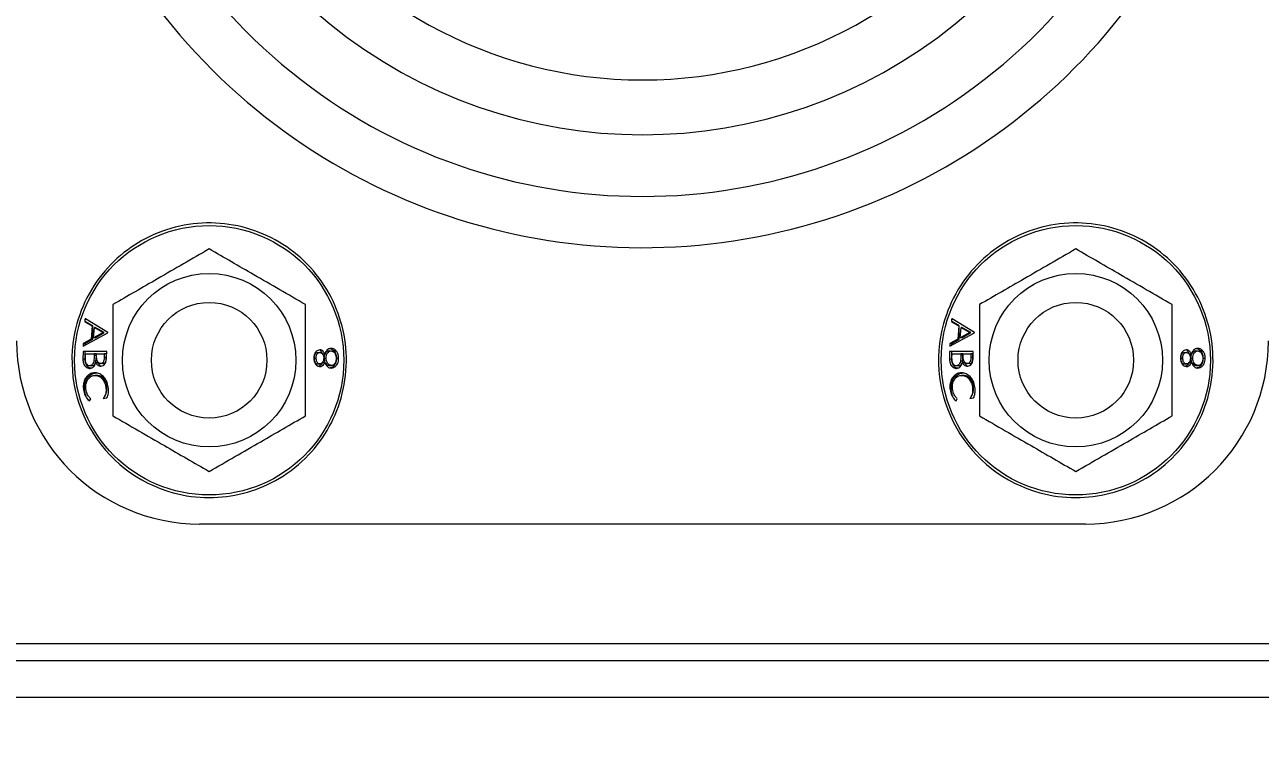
# Model space of a CAD drawing. Header units: inches. Extents: x 40138 to 76695, y -14500 to -5279.
# Drawn here: x 70917.9 to 70982.1, y -9862.7 to -9825 of the extents above; entities that cross this region are included whole.
import ezdxf

# ---------------------------------------------------------------- set-up
doc = ezdxf.new("R2010")
doc.units = ezdxf.units.IN
doc.header["$LTSCALE"] = 2
doc.header["$MEASUREMENT"] = 0
doc.header["$PDMODE"] = 35
doc.header["$PDSIZE"] = -1
doc.layers.add('M-ANNO-DIMS', color=7, linetype='Continuous', lineweight=13)
doc.layers.add('M-OBJECT-DETAILS', color=7, linetype='Continuous', lineweight=9)
doc.styles.get("Standard").update_dxf_attribs({"font": 'romans.shx', "width": 0.8})
doc.dimstyles.new('Details World Wide', dxfattribs={"dimscale": 4, "dimtxt": 4.5, "dimasz": 3.5, "dimexe": 0.75, "dimexo": 0.75, "dimgap": 0.75, "dimtad": 0, "dimtih": 1, "dimtoh": 1, "dimdec": 0, "dimzin": 4, "dimdsep": 46, "dimtxsty": 'Standard', "dimcen": 0, "dimclrd": 256, "dimclre": 256, "dimclrt": 256, "dimadec": 0, "dimazin": 1, "dimtfac": 1, "dimtdec": 0, "dimtmove": 0, "dimatfit": 3, "dimfxl": 1, "dimtolj": 1, "dimtzin": 0, "dimlwd": -1, "dimlwe": -1, "dimarcsym": 0})

# ---------------------------------------------------------------- blocks, each defined once
blk = doc.blocks.new('*D68')
at = {"layer": 'Defpoints', "color": 0, "transparency": 16777216}
for p in [(70845.16, -9721.796), (71341.845, -9721.796), (70845.22, -10827.966)]:
    blk.add_point(p, dxfattribs=at)
at = {"layer": 'M-ANNO-DIMS', "transparency": 16777216}
for p, q in [((70848.16, -9721.796), (71344.845, -9721.796)), ((71341.845, -9735.796), (71341.845, -10095.974)), ((71341.845, -10813.966), (71341.845, -10159.403)), ((70848.22, -10827.966), (71344.845, -10827.966))]:
    blk.add_line(p, q, dxfattribs=at)
for points in [[(71339.512, -9735.796), (71344.178, -9735.796), (71341.845, -9721.796)], [(71339.512, -10813.966), (71344.178, -10813.966), (71341.845, -10827.966)]]:
    blk.add_solid(points, dxfattribs=at)
at = {"layer": 'M-ANNO-DIMS', "transparency": 16777216, "insert": (71341.845, -10127.688), "char_height": 18, "attachment_point": 5}
blk.add_mtext('\\A1;1106\\P [43.55]', dxfattribs=at)

msp = doc.modelspace()

# ---------------------------------------------------------------- linework, layer by layer
at = {"layer": 'M-OBJECT-DETAILS', "linetype": 'Continuous', "lineweight": 0}
for p, q in [((70921.079, -9840.31), (70921.065, -9840.448)), ((70921.065, -9840.448), (70921.442, -9840.676)), ((70921.079, -9840.448), (70921.065, -9840.448)), ((70921.101, -9840.314), (70921.079, -9840.31)), ((70921.079, -9840.448), (70921.079, -9840.31)), ((70921.472, -9840.676), (70921.079, -9840.448)), ((70922.255, -9841.013), (70921.101, -9840.314)), ((70966.079, -9840.31), (70966.065, -9840.448)), ((70966.065, -9840.448), (70966.442, -9840.676)), ((70966.079, -9840.448), (70966.065, -9840.448)), ((70966.101, -9840.314), (70966.079, -9840.31)), ((70966.079, -9840.448), (70966.079, -9840.31)), ((70966.472, -9840.676), (70966.079, -9840.448)), ((70967.255, -9841.013), (70966.101, -9840.314)), ((70920.977, -9841.724), (70922.253, -9841.032)), ((70921.442, -9840.676), (70921.39, -9841.356)), ((70921.472, -9840.676), (70921.442, -9840.676)), ((70921.472, -9841.356), (70921.472, -9840.676)), ((70921.52, -9841.285), (70921.562, -9840.749)), ((70922.013, -9841.021), (70921.52, -9841.285)), ((70921.562, -9840.749), (70922.013, -9841.021)), ((70921.598, -9840.749), (70921.562, -9840.749)), ((70922.067, -9841.021), (70921.598, -9840.749)), ((70921.598, -9841.285), (70922.067, -9841.021)), ((70922.067, -9841.021), (70922.013, -9841.021)), ((70922.253, -9841.032), (70922.255, -9841.013)), ((70965.977, -9841.724), (70967.253, -9841.032)), ((70966.442, -9840.676), (70966.39, -9841.356)), ((70966.472, -9840.676), (70966.442, -9840.676)), ((70966.472, -9841.356), (70966.472, -9840.676)), ((70966.52, -9841.285), (70966.562, -9840.749)), ((70967.013, -9841.021), (70966.52, -9841.285)), ((70966.562, -9840.749), (70967.013, -9841.021)), ((70966.598, -9840.749), (70966.562, -9840.749)), ((70967.067, -9841.021), (70966.598, -9840.749)), ((70966.598, -9841.285), (70967.067, -9841.021)), ((70967.067, -9841.021), (70967.013, -9841.021)), ((70967.253, -9841.032), (70967.255, -9841.013)), ((70920.983, -9841.578), (70920.977, -9841.724)), ((70921.39, -9841.356), (70920.983, -9841.578)), ((70921.079, -9841.578), (70920.983, -9841.578)), ((70921.079, -9841.578), (70921.472, -9841.356)), ((70921.079, -9841.669), (70921.079, -9841.578)), ((70921.472, -9841.356), (70921.39, -9841.356)), ((70921.598, -9841.285), (70921.52, -9841.285)), ((70965.983, -9841.578), (70965.977, -9841.724)), ((70966.39, -9841.356), (70965.983, -9841.578)), ((70966.079, -9841.578), (70965.983, -9841.578)), ((70966.079, -9841.578), (70966.472, -9841.356)), ((70966.079, -9841.669), (70966.079, -9841.578)), ((70966.472, -9841.356), (70966.39, -9841.356)), ((70966.598, -9841.285), (70966.52, -9841.285)), ((70920.969, -9841.994), (70920.964, -9842.399)), ((70921.079, -9842.399), (70920.964, -9842.399)), ((70921.079, -9842.399), (70921.079, -9841.994)), ((70921.09, -9842.32), (70921.093, -9842.128)), ((70921.093, -9842.128), (70921.549, -9842.128)), ((70921.549, -9842.128), (70921.548, -9842.217)), ((70921.661, -9842.217), (70921.548, -9842.217)), ((70921.661, -9842.128), (70921.549, -9842.128)), ((70921.661, -9842.217), (70921.661, -9842.128)), ((70921.673, -9842.219), (70921.675, -9842.128)), ((70921.675, -9842.128), (70922.068, -9842.128)), ((70922.068, -9842.128), (70922.066, -9842.311)), ((70922.18, -9842.311), (70922.066, -9842.311)), ((70922.18, -9842.128), (70922.068, -9842.128)), ((70922.18, -9842.311), (70922.18, -9842.128)), ((70922.192, -9842.286), (70922.198, -9841.994)), ((70932.962, -9842.349), (70933.077, -9842.349)), ((70933.15, -9842.051), (70933.26, -9842.051)), ((70933.411, -9842.129), (70933.523, -9842.129)), ((70933.481, -9842.341), (70933.596, -9842.341)), ((70933.739, -9841.974), (70933.848, -9841.974)), ((70933.991, -9841.953), (70934.1, -9841.953)), ((70934.126, -9842.351), (70934.241, -9842.351)), ((70965.969, -9841.994), (70965.964, -9842.399)), ((70966.079, -9842.399), (70965.964, -9842.399)), ((70966.079, -9842.399), (70966.079, -9841.994)), ((70966.09, -9842.32), (70966.093, -9842.128)), ((70966.093, -9842.128), (70966.549, -9842.128)), ((70966.549, -9842.128), (70966.548, -9842.217)), ((70966.661, -9842.217), (70966.548, -9842.217)), ((70966.661, -9842.128), (70966.549, -9842.128)), ((70966.661, -9842.217), (70966.661, -9842.128)), ((70966.673, -9842.219), (70966.675, -9842.128)), ((70966.675, -9842.128), (70967.068, -9842.128)), ((70967.068, -9842.128), (70967.066, -9842.311)), ((70967.18, -9842.311), (70967.066, -9842.311)), ((70967.18, -9842.128), (70967.068, -9842.128)), ((70967.18, -9842.311), (70967.18, -9842.128)), ((70967.192, -9842.286), (70967.198, -9841.994)), ((70977.962, -9842.349), (70978.077, -9842.349)), ((70978.15, -9842.051), (70978.26, -9842.051)), ((70978.411, -9842.129), (70978.523, -9842.129)), ((70978.481, -9842.341), (70978.596, -9842.341)), ((70978.739, -9841.974), (70978.848, -9841.974)), ((70978.991, -9841.953), (70979.1, -9841.953)), ((70979.126, -9842.351), (70979.241, -9842.351)), ((70921.427, -9842.744), (70921.314, -9842.744)), ((70921.647, -9842.498), (70921.532, -9842.498)), ((70921.741, -9842.589), (70921.626, -9842.589)), ((70922, -9842.628), (70921.886, -9842.628)), ((70933.153, -9842.647), (70933.267, -9842.647)), ((70933.411, -9842.562), (70933.526, -9842.562)), ((70933.751, -9842.724), (70933.864, -9842.724)), ((70966.427, -9842.744), (70966.314, -9842.744)), ((70966.647, -9842.498), (70966.532, -9842.498)), ((70966.741, -9842.589), (70966.626, -9842.589)), ((70967, -9842.628), (70966.886, -9842.628)), ((70978.153, -9842.647), (70978.267, -9842.647)), ((70978.411, -9842.562), (70978.526, -9842.562)), ((70978.751, -9842.724), (70978.864, -9842.724)), ((70921.262, -9843.299), (70921.166, -9843.299)), ((70921.691, -9843.244), (70921.593, -9843.244)), ((70966.262, -9843.299), (70966.166, -9843.299)), ((70966.691, -9843.244), (70966.593, -9843.244)), ((70921.048, -9843.918), (70920.986, -9843.918)), ((70922.212, -9843.908), (70922.161, -9843.908)), ((70966.048, -9843.918), (70965.986, -9843.918)), ((70967.212, -9843.908), (70967.161, -9843.908)), ((70921.298, -9844.564), (70921.31, -9844.562)), ((70921.31, -9844.562), (70921.367, -9844.453)), ((70922.018, -9844.442), (70922.214, -9844.407)), ((70966.298, -9844.564), (70966.31, -9844.562)), ((70966.31, -9844.562), (70966.367, -9844.453)), ((70967.018, -9844.442), (70967.214, -9844.407)), ((70973.02, -9850.955), (70927.02, -9850.955))]:
    msp.add_line(p, q, dxfattribs=at)
at = {"layer": 'M-OBJECT-DETAILS', "linetype": 'Continuous', "lineweight": 5}
for p, q in [((71000.434, -9857.171), (70897.22, -9857.171)), ((71000.434, -9858.06), (70500.006, -9858.06)), ((71000.434, -9859.957), (70500.006, -9859.957))]:
    msp.add_line(p, q, dxfattribs=at)
at = {"layer": 'M-OBJECT-DETAILS', "linetype": 'Continuous', "lineweight": 0}
for centre, radius in [((70927.52, -9842.455), 6.991), ((70972.52, -9842.455), 6.991), ((70927.52, -9842.455), 4.5), ((70972.52, -9842.455), 4.5), ((70927.52, -9842.455), 3), ((70972.52, -9842.455), 3)]:
    msp.add_circle(centre, radius, dxfattribs=at)
for centre, radius, start, end in [((70950.02, -9804.955), 31.658, 149.28504, 0), ((70950.02, -9804.955), 29, 153.00241, 26.99759), ((70950.02, -9804.955), 25.8, 153.00241, 26.99759), ((70950.02, -9804.955), 22.957, 154.66864, 270), ((70950.02, -9804.955), 22.957, 270, 25.33136), ((70927.52, -9842.455), 7.125, 89.18993, 119.40158), ((70927.52, -9842.455), 7.125, 74.28676, 89.18993), ((70972.52, -9842.455), 7.125, 89.18993, 119.40158), ((70972.52, -9842.455), 7.125, 74.28676, 89.18993), ((70927.52, -9842.455), 7.125, 44.38376, 74.28676), ((70972.52, -9842.455), 7.125, 44.38376, 74.28676), ((70927.52, -9842.455), 7.125, 119.40158, 133.82718), ((70972.52, -9842.455), 7.125, 119.40158, 133.82718), ((70927.52, -9842.455), 7.125, 133.82718, 164.49332), ((70927.52, -9842.455), 7.125, 29.15255, 44.38376), ((70972.52, -9842.455), 7.125, 133.82718, 164.49332), ((70972.52, -9842.455), 7.125, 29.15255, 44.38376), ((70927.52, -9842.455), 7.125, 359.48437, 29.15255), ((70972.52, -9842.455), 7.125, 359.48437, 29.15255), ((70927.52, -9842.455), 7.125, 164.49332, 209.55583), ((70972.52, -9842.455), 7.125, 164.49332, 209.55583), ((70927.02, -9841.455), 9.5, 180, 270), ((70973.02, -9841.455), 9.5, 270, 0), ((70927.52, -9842.455), 7.125, 344.00096, 359.48437), ((70972.52, -9842.455), 7.125, 344.00096, 359.48437), ((70927.52, -9842.455), 7.125, 314.51966, 344.00096), ((70972.52, -9842.455), 7.125, 314.51966, 344.00096), ((70927.52, -9842.455), 7.125, 209.55583, 254.85515), ((70972.52, -9842.455), 7.125, 209.55583, 254.85515), ((70927.52, -9842.455), 7.125, 298.83254, 314.51966), ((70972.52, -9842.455), 7.125, 298.83254, 314.51966), ((70927.52, -9842.455), 7.125, 270, 298.83254), ((70972.52, -9842.455), 7.125, 270, 298.83254), ((70927.52, -9842.455), 7.125, 254.85515, 270), ((70972.52, -9842.455), 7.125, 254.85515, 270)]:
    msp.add_arc(centre, radius, start, end, dxfattribs=at)
for points, knots in [([(70927.52, -9836.682), (70926.627, -9837.197), (70924.956, -9838.162), (70923.294, -9839.122), (70922.52, -9839.568)], [0, 0, 0, 0, 0.534718, 1, 1, 1, 1]), ([(70932.52, -9839.568), (70931.627, -9839.053), (70929.956, -9838.088), (70928.294, -9837.128), (70927.52, -9836.682)], [0, 0, 0, 0, 0.534717, 1, 1, 1, 1]), ([(70972.52, -9836.682), (70971.627, -9837.197), (70969.956, -9838.162), (70968.294, -9839.122), (70967.52, -9839.568)], [0, 0, 0, 0, 0.534717, 1, 1, 1, 1]), ([(70977.52, -9839.568), (70976.627, -9839.053), (70974.956, -9838.088), (70973.294, -9837.128), (70972.52, -9836.682)], [0, 0, 0, 0, 0.5347158, 1, 1, 1, 1]), ([(70922.52, -9839.568), (70922.52, -9840.276), (70922.52, -9841.947), (70922.52, -9843.936), (70922.52, -9845.115), (70922.52, -9845.342)], [0, 0, 0, 0, 0.372587, 0.879098, 1, 1, 1, 1]), ([(70932.52, -9845.342), (70932.52, -9845.115), (70932.52, -9843.936), (70932.52, -9841.947), (70932.52, -9840.276), (70932.52, -9839.568)], [0, 0, 0, 0, 0.120902, 0.627413, 1, 1, 1, 1]), ([(70967.52, -9839.568), (70967.52, -9840.276), (70967.52, -9841.947), (70967.52, -9843.936), (70967.52, -9845.115), (70967.52, -9845.342)], [0, 0, 0, 0, 0.372587, 0.879098, 1, 1, 1, 1]), ([(70977.52, -9845.342), (70977.52, -9845.115), (70977.52, -9843.936), (70977.52, -9841.947), (70977.52, -9840.276), (70977.52, -9839.568)], [0, 0, 0, 0, 0.120902, 0.627413, 1, 1, 1, 1]), ([(70920.964, -9842.399), (70920.968, -9842.469), (70920.976, -9842.589), (70921.049, -9842.735), (70921.142, -9842.831), (70921.238, -9842.874), (70921.297, -9842.877), (70921.317, -9842.878)], [0, 0, 0, 0, 0.291017, 0.494102, 0.697354, 0.898815, 1, 1, 1, 1]), ([(70922.198, -9841.994), (70921.84, -9841.994), (70921.431, -9841.994), (70921.021, -9841.994), (70920.969, -9841.994)], [0, 0, 0, 0, 0.872849, 1, 1, 1, 1]), ([(70921.427, -9842.878), (70921.372, -9842.869), (70921.262, -9842.851), (70921.146, -9842.717), (70921.086, -9842.558), (70921.081, -9842.452), (70921.079, -9842.399)], [0, 0, 0, 0, 0.279137, 0.558659, 0.779056, 1, 1, 1, 1]), ([(70921.314, -9842.744), (70921.29, -9842.74), (70921.242, -9842.734), (70921.178, -9842.684), (70921.129, -9842.614), (70921.091, -9842.49), (70921.09, -9842.389), (70921.09, -9842.32)], [0, 0, 0, 0, 0.155128, 0.310907, 0.471481, 0.634968, 1, 1, 1, 1]), ([(70921.548, -9842.217), (70921.547, -9842.241), (70921.546, -9842.288), (70921.544, -9842.382), (70921.537, -9842.452), (70921.532, -9842.498)], [0, 0, 0, 0, 0.250228, 0.500525, 1, 1, 1, 1]), ([(70921.647, -9842.498), (70921.652, -9842.446), (70921.661, -9842.353), (70921.661, -9842.259), (70921.661, -9842.217)], [0, 0, 0, 0, 0.559762, 1, 1, 1, 1]), ([(70921.886, -9842.628), (70921.862, -9842.625), (70921.816, -9842.619), (70921.756, -9842.573), (70921.71, -9842.508), (70921.673, -9842.389), (70921.673, -9842.289), (70921.673, -9842.219)], [0, 0, 0, 0, 0.154521, 0.309976, 0.458972, 0.616211, 1, 1, 1, 1]), ([(70922.066, -9842.311), (70922.064, -9842.363), (70922.061, -9842.441), (70922.03, -9842.538), (70921.989, -9842.594), (70921.937, -9842.624), (70921.902, -9842.627), (70921.886, -9842.628)], [0, 0, 0, 0, 0.354666, 0.530385, 0.70791, 0.860618, 1, 1, 1, 1]), ([(70921.89, -9842.763), (70921.933, -9842.756), (70922.015, -9842.745), (70922.109, -9842.66), (70922.17, -9842.541), (70922.188, -9842.412), (70922.191, -9842.323), (70922.192, -9842.286)], [0, 0, 0, 0, 0.233533, 0.434991, 0.61024, 0.837916, 1, 1, 1, 1]), ([(70922, -9842.628), (70922.03, -9842.624), (70922.075, -9842.617), (70922.122, -9842.57), (70922.175, -9842.48), (70922.178, -9842.386), (70922.18, -9842.311)], [0, 0, 0, 0, 0.249275, 0.374963, 0.500664, 1, 1, 1, 1]), ([(70933.261, -9841.916), (70933.225, -9841.921), (70933.152, -9841.932), (70933.059, -9842.005), (70932.992, -9842.11), (70932.955, -9842.227), (70932.952, -9842.308), (70932.951, -9842.342)], [0, 0, 0, 0, 0.209199, 0.419167, 0.622494, 0.839276, 1, 1, 1, 1]), ([(70932.951, -9842.342), (70932.955, -9842.399), (70932.965, -9842.515), (70933.037, -9842.66), (70933.137, -9842.753), (70933.217, -9842.779), (70933.258, -9842.781), (70933.263, -9842.781)], [0, 0, 0, 0, 0.2664434, 0.5351595, 0.7660297, 0.9743096, 1, 1, 1, 1]), ([(70933.15, -9842.051), (70933.119, -9842.059), (70933.055, -9842.075), (70932.974, -9842.185), (70932.966, -9842.287), (70932.962, -9842.349)], [0, 0, 0, 0, 0.279024, 0.559843, 1, 1, 1, 1]), ([(70932.962, -9842.349), (70932.964, -9842.389), (70932.968, -9842.467), (70933.013, -9842.564), (70933.077, -9842.634), (70933.127, -9842.643), (70933.153, -9842.647)], [0, 0, 0, 0, 0.280713, 0.560587, 0.780645, 1, 1, 1, 1]), ([(70933.077, -9842.349), (70933.079, -9842.297), (70933.083, -9842.216), (70933.131, -9842.122), (70933.183, -9842.072), (70933.23, -9842.052), (70933.255, -9842.051), (70933.26, -9842.051)], [0, 0, 0, 0, 0.3668787, 0.5747561, 0.7821922, 0.9486888, 1, 1, 1, 1]), ([(70933.267, -9842.647), (70933.248, -9842.645), (70933.211, -9842.64), (70933.158, -9842.601), (70933.114, -9842.538), (70933.082, -9842.45), (70933.079, -9842.385), (70933.077, -9842.349)], [0, 0, 0, 0, 0.160651, 0.322072, 0.534997, 0.746023, 1, 1, 1, 1]), ([(70933.26, -9842.051), (70933.282, -9842.054), (70933.326, -9842.061), (70933.387, -9842.108), (70933.438, -9842.182), (70933.466, -9842.266), (70933.469, -9842.323), (70933.47, -9842.344)], [0, 0, 0, 0, 0.188764, 0.377085, 0.595088, 0.855082, 1, 1, 1, 1]), ([(70933.523, -9842.129), (70933.496, -9842.079), (70933.453, -9841.999), (70933.36, -9841.932), (70933.299, -9841.918), (70933.266, -9841.916), (70933.261, -9841.916)], [0, 0, 0, 0, 0.44278, 0.69835, 0.954572, 1, 1, 1, 1]), ([(70933.266, -9841.95), (70933.286, -9841.962), (70933.349, -9842.001), (70933.386, -9842.077), (70933.411, -9842.129)], [0, 0, 0, 0, 0.317339, 1, 1, 1, 1]), ([(70933.47, -9842.344), (70933.467, -9842.384), (70933.461, -9842.463), (70933.411, -9842.558), (70933.355, -9842.619), (70933.305, -9842.644), (70933.277, -9842.646), (70933.267, -9842.647)], [0, 0, 0, 0, 0.2759512, 0.5534238, 0.7611945, 0.9131795, 1, 1, 1, 1]), ([(70933.739, -9841.974), (70933.699, -9841.983), (70933.617, -9842), (70933.536, -9842.106), (70933.488, -9842.222), (70933.483, -9842.301), (70933.481, -9842.341)], [0, 0, 0, 0, 0.278315, 0.558519, 0.779172, 1, 1, 1, 1]), ([(70933.481, -9842.341), (70933.485, -9842.393), (70933.492, -9842.499), (70933.561, -9842.623), (70933.649, -9842.709), (70933.717, -9842.719), (70933.751, -9842.724)], [0, 0, 0, 0, 0.280269, 0.560091, 0.780262, 1, 1, 1, 1]), ([(70933.842, -9841.839), (70933.804, -9841.843), (70933.728, -9841.852), (70933.621, -9841.936), (70933.56, -9842.04), (70933.531, -9842.111), (70933.523, -9842.129)], [0, 0, 0, 0, 0.26644, 0.534975, 0.880006, 1, 1, 1, 1]), ([(70933.596, -9842.341), (70933.599, -9842.293), (70933.605, -9842.198), (70933.665, -9842.078), (70933.742, -9841.999), (70933.808, -9841.975), (70933.841, -9841.974), (70933.848, -9841.974)], [0, 0, 0, 0, 0.2650887, 0.5323337, 0.7715902, 0.9525461, 1, 1, 1, 1]), ([(70933.864, -9842.724), (70933.835, -9842.72), (70933.778, -9842.713), (70933.698, -9842.649), (70933.634, -9842.554), (70933.6, -9842.442), (70933.597, -9842.37), (70933.596, -9842.341)], [0, 0, 0, 0, 0.186387, 0.373746, 0.61239, 0.844018, 1, 1, 1, 1]), ([(70933.737, -9841.839), (70933.789, -9841.845), (70933.883, -9841.856), (70933.958, -9841.923), (70933.991, -9841.953)], [0, 0, 0, 0, 0.559367, 1, 1, 1, 1]), ([(70934.126, -9842.351), (70934.122, -9842.424), (70934.115, -9842.568), (70934.015, -9842.737), (70933.886, -9842.839), (70933.793, -9842.852), (70933.747, -9842.858)], [0, 0, 0, 0, 0.280539, 0.559258, 0.779814, 1, 1, 1, 1]), ([(70934.1, -9841.953), (70934.081, -9841.936), (70934.027, -9841.886), (70933.937, -9841.845), (70933.868, -9841.841), (70933.842, -9841.839)], [0, 0, 0, 0, 0.251722, 0.725857, 1, 1, 1, 1]), ([(70933.848, -9841.974), (70933.877, -9841.977), (70933.933, -9841.984), (70934.008, -9842.04), (70934.069, -9842.119), (70934.108, -9842.227), (70934.113, -9842.307), (70934.115, -9842.349)], [0, 0, 0, 0, 0.187128, 0.37492, 0.56248, 0.769738, 1, 1, 1, 1]), ([(70933.858, -9842.858), (70933.902, -9842.853), (70933.99, -9842.842), (70934.103, -9842.757), (70934.188, -9842.646), (70934.235, -9842.505), (70934.239, -9842.404), (70934.241, -9842.351)], [0, 0, 0, 0, 0.2089839, 0.4185373, 0.6061037, 0.7939428, 1, 1, 1, 1]), ([(70934.115, -9842.349), (70934.111, -9842.409), (70934.105, -9842.504), (70934.05, -9842.62), (70933.982, -9842.69), (70933.916, -9842.721), (70933.876, -9842.723), (70933.864, -9842.724)], [0, 0, 0, 0, 0.327663, 0.527909, 0.729469, 0.917864, 1, 1, 1, 1]), ([(70933.991, -9841.953), (70934.036, -9842.017), (70934.117, -9842.133), (70934.123, -9842.284), (70934.126, -9842.351)], [0, 0, 0, 0, 0.557758, 1, 1, 1, 1]), ([(70934.241, -9842.351), (70934.239, -9842.314), (70934.235, -9842.217), (70934.196, -9842.07), (70934.13, -9841.99), (70934.1, -9841.953)], [0, 0, 0, 0, 0.252083, 0.653606, 1, 1, 1, 1]), ([(70965.964, -9842.399), (70965.968, -9842.469), (70965.976, -9842.589), (70966.049, -9842.735), (70966.142, -9842.831), (70966.238, -9842.874), (70966.297, -9842.877), (70966.317, -9842.878)], [0, 0, 0, 0, 0.2910118, 0.4941037, 0.6973406, 0.898816, 1, 1, 1, 1]), ([(70967.198, -9841.994), (70966.84, -9841.994), (70966.431, -9841.994), (70966.021, -9841.994), (70965.969, -9841.994)], [0, 0, 0, 0, 0.872849, 1, 1, 1, 1]), ([(70966.427, -9842.878), (70966.372, -9842.869), (70966.262, -9842.851), (70966.146, -9842.717), (70966.086, -9842.558), (70966.081, -9842.452), (70966.079, -9842.399)], [0, 0, 0, 0, 0.27915, 0.558669, 0.779057, 1, 1, 1, 1]), ([(70966.314, -9842.744), (70966.29, -9842.74), (70966.242, -9842.734), (70966.178, -9842.684), (70966.129, -9842.614), (70966.091, -9842.49), (70966.09, -9842.389), (70966.09, -9842.32)], [0, 0, 0, 0, 0.155128, 0.310907, 0.471481, 0.634967, 1, 1, 1, 1]), ([(70966.548, -9842.217), (70966.547, -9842.241), (70966.546, -9842.288), (70966.544, -9842.382), (70966.537, -9842.452), (70966.532, -9842.498)], [0, 0, 0, 0, 0.250229, 0.500524, 1, 1, 1, 1]), ([(70966.647, -9842.498), (70966.652, -9842.446), (70966.661, -9842.353), (70966.661, -9842.259), (70966.661, -9842.217)], [0, 0, 0, 0, 0.559759, 1, 1, 1, 1]), ([(70966.886, -9842.628), (70966.862, -9842.625), (70966.816, -9842.619), (70966.756, -9842.573), (70966.71, -9842.508), (70966.673, -9842.389), (70966.673, -9842.289), (70966.673, -9842.219)], [0, 0, 0, 0, 0.15452, 0.309975, 0.458984, 0.616213, 1, 1, 1, 1]), ([(70967.066, -9842.311), (70967.064, -9842.363), (70967.061, -9842.441), (70967.03, -9842.538), (70966.989, -9842.594), (70966.937, -9842.624), (70966.902, -9842.627), (70966.886, -9842.628)], [0, 0, 0, 0, 0.354664, 0.530384, 0.707909, 0.860618, 1, 1, 1, 1]), ([(70966.89, -9842.763), (70966.933, -9842.756), (70967.015, -9842.745), (70967.109, -9842.66), (70967.17, -9842.541), (70967.188, -9842.412), (70967.191, -9842.323), (70967.192, -9842.286)], [0, 0, 0, 0, 0.2335346, 0.4349785, 0.6102376, 0.8379147, 1, 1, 1, 1]), ([(70967, -9842.628), (70967.03, -9842.624), (70967.075, -9842.617), (70967.122, -9842.57), (70967.175, -9842.48), (70967.178, -9842.386), (70967.18, -9842.311)], [0, 0, 0, 0, 0.249278, 0.374967, 0.500654, 1, 1, 1, 1]), ([(70978.261, -9841.916), (70978.225, -9841.921), (70978.152, -9841.932), (70978.059, -9842.005), (70977.992, -9842.11), (70977.955, -9842.227), (70977.952, -9842.308), (70977.951, -9842.342)], [0, 0, 0, 0, 0.209199, 0.419167, 0.622494, 0.839276, 1, 1, 1, 1]), ([(70977.951, -9842.342), (70977.955, -9842.399), (70977.965, -9842.515), (70978.037, -9842.66), (70978.137, -9842.753), (70978.217, -9842.779), (70978.258, -9842.781), (70978.263, -9842.781)], [0, 0, 0, 0, 0.2664434, 0.5351595, 0.7660297, 0.9743096, 1, 1, 1, 1]), ([(70978.15, -9842.051), (70978.119, -9842.059), (70978.055, -9842.075), (70977.974, -9842.185), (70977.966, -9842.287), (70977.962, -9842.349)], [0, 0, 0, 0, 0.279024, 0.559843, 1, 1, 1, 1]), ([(70977.962, -9842.349), (70977.964, -9842.389), (70977.968, -9842.467), (70978.013, -9842.564), (70978.077, -9842.634), (70978.127, -9842.643), (70978.153, -9842.647)], [0, 0, 0, 0, 0.280713, 0.560587, 0.780645, 1, 1, 1, 1]), ([(70978.077, -9842.349), (70978.079, -9842.297), (70978.083, -9842.216), (70978.131, -9842.122), (70978.183, -9842.072), (70978.23, -9842.052), (70978.255, -9842.051), (70978.26, -9842.051)], [0, 0, 0, 0, 0.3668787, 0.5747561, 0.7821922, 0.9486888, 1, 1, 1, 1]), ([(70978.267, -9842.647), (70978.248, -9842.645), (70978.211, -9842.64), (70978.158, -9842.601), (70978.114, -9842.538), (70978.082, -9842.45), (70978.079, -9842.385), (70978.077, -9842.349)], [0, 0, 0, 0, 0.1606499, 0.3220697, 0.5349926, 0.7460285, 1, 1, 1, 1]), ([(70978.26, -9842.051), (70978.282, -9842.054), (70978.326, -9842.061), (70978.387, -9842.108), (70978.438, -9842.182), (70978.466, -9842.266), (70978.469, -9842.323), (70978.47, -9842.344)], [0, 0, 0, 0, 0.188764, 0.377085, 0.595088, 0.855082, 1, 1, 1, 1]), ([(70978.523, -9842.129), (70978.496, -9842.079), (70978.453, -9841.999), (70978.36, -9841.932), (70978.299, -9841.918), (70978.266, -9841.916), (70978.261, -9841.916)], [0, 0, 0, 0, 0.44278, 0.69835, 0.954572, 1, 1, 1, 1]), ([(70978.266, -9841.95), (70978.286, -9841.962), (70978.349, -9842.001), (70978.386, -9842.077), (70978.411, -9842.129)], [0, 0, 0, 0, 0.317339, 1, 1, 1, 1]), ([(70978.47, -9842.344), (70978.467, -9842.384), (70978.461, -9842.463), (70978.411, -9842.558), (70978.355, -9842.619), (70978.305, -9842.644), (70978.277, -9842.646), (70978.267, -9842.647)], [0, 0, 0, 0, 0.275959, 0.553419, 0.761192, 0.913179, 1, 1, 1, 1]), ([(70978.739, -9841.974), (70978.699, -9841.983), (70978.617, -9842), (70978.536, -9842.106), (70978.488, -9842.222), (70978.483, -9842.301), (70978.481, -9842.341)], [0, 0, 0, 0, 0.278315, 0.558519, 0.779172, 1, 1, 1, 1]), ([(70978.481, -9842.341), (70978.485, -9842.393), (70978.492, -9842.499), (70978.561, -9842.623), (70978.649, -9842.709), (70978.717, -9842.719), (70978.751, -9842.724)], [0, 0, 0, 0, 0.280268, 0.560089, 0.780242, 1, 1, 1, 1]), ([(70978.842, -9841.839), (70978.804, -9841.843), (70978.728, -9841.852), (70978.621, -9841.936), (70978.56, -9842.04), (70978.531, -9842.111), (70978.523, -9842.129)], [0, 0, 0, 0, 0.266437, 0.53499, 0.880018, 1, 1, 1, 1]), ([(70978.596, -9842.341), (70978.599, -9842.293), (70978.605, -9842.198), (70978.665, -9842.078), (70978.742, -9841.999), (70978.808, -9841.975), (70978.841, -9841.974), (70978.848, -9841.974)], [0, 0, 0, 0, 0.2650887, 0.5323337, 0.7715902, 0.9525461, 1, 1, 1, 1]), ([(70978.864, -9842.724), (70978.835, -9842.72), (70978.778, -9842.713), (70978.698, -9842.649), (70978.634, -9842.554), (70978.6, -9842.442), (70978.597, -9842.37), (70978.596, -9842.341)], [0, 0, 0, 0, 0.186387, 0.373746, 0.61239, 0.844018, 1, 1, 1, 1]), ([(70978.737, -9841.839), (70978.789, -9841.845), (70978.883, -9841.856), (70978.958, -9841.923), (70978.991, -9841.953)], [0, 0, 0, 0, 0.559367, 1, 1, 1, 1]), ([(70979.126, -9842.351), (70979.122, -9842.424), (70979.115, -9842.568), (70979.015, -9842.737), (70978.886, -9842.839), (70978.793, -9842.852), (70978.747, -9842.858)], [0, 0, 0, 0, 0.280539, 0.559258, 0.779814, 1, 1, 1, 1]), ([(70979.1, -9841.953), (70979.081, -9841.936), (70979.027, -9841.886), (70978.937, -9841.845), (70978.868, -9841.841), (70978.842, -9841.839)], [0, 0, 0, 0, 0.251722, 0.725893, 1, 1, 1, 1]), ([(70978.848, -9841.974), (70978.877, -9841.977), (70978.933, -9841.984), (70979.008, -9842.04), (70979.069, -9842.119), (70979.108, -9842.227), (70979.113, -9842.307), (70979.115, -9842.349)], [0, 0, 0, 0, 0.18713, 0.374904, 0.562466, 0.769736, 1, 1, 1, 1]), ([(70978.858, -9842.858), (70978.902, -9842.853), (70978.99, -9842.842), (70979.103, -9842.757), (70979.188, -9842.646), (70979.235, -9842.505), (70979.239, -9842.404), (70979.241, -9842.351)], [0, 0, 0, 0, 0.208984, 0.418538, 0.606105, 0.793944, 1, 1, 1, 1]), ([(70979.115, -9842.349), (70979.111, -9842.409), (70979.105, -9842.504), (70979.05, -9842.62), (70978.982, -9842.69), (70978.916, -9842.721), (70978.876, -9842.723), (70978.864, -9842.724)], [0, 0, 0, 0, 0.327663, 0.527909, 0.729469, 0.917864, 1, 1, 1, 1]), ([(70978.991, -9841.953), (70979.036, -9842.017), (70979.117, -9842.133), (70979.123, -9842.284), (70979.126, -9842.351)], [0, 0, 0, 0, 0.557758, 1, 1, 1, 1]), ([(70979.241, -9842.351), (70979.239, -9842.314), (70979.235, -9842.217), (70979.196, -9842.07), (70979.13, -9841.99), (70979.1, -9841.953)], [0, 0, 0, 0, 0.2520811, 0.6536051, 1, 1, 1, 1]), ([(70921.532, -9842.498), (70921.519, -9842.545), (70921.499, -9842.621), (70921.436, -9842.701), (70921.373, -9842.739), (70921.331, -9842.742), (70921.314, -9842.744)], [0, 0, 0, 0, 0.368134, 0.605508, 0.844054, 1, 1, 1, 1]), ([(70921.317, -9842.878), (70921.357, -9842.873), (70921.431, -9842.865), (70921.526, -9842.797), (70921.591, -9842.702), (70921.615, -9842.626), (70921.626, -9842.589)], [0, 0, 0, 0, 0.2846854, 0.5271602, 0.7701633, 1, 1, 1, 1]), ([(70921.427, -9842.744), (70921.457, -9842.739), (70921.518, -9842.73), (70921.605, -9842.643), (70921.631, -9842.553), (70921.647, -9842.498)], [0, 0, 0, 0, 0.2799421, 0.5604415, 1, 1, 1, 1]), ([(70921.626, -9842.589), (70921.653, -9842.631), (70921.703, -9842.707), (70921.804, -9842.756), (70921.865, -9842.761), (70921.89, -9842.763)], [0, 0, 0, 0, 0.408623, 0.75929, 1, 1, 1, 1]), ([(70921.879, -9842.73), (70921.864, -9842.724), (70921.806, -9842.697), (70921.769, -9842.636), (70921.741, -9842.589)], [0, 0, 0, 0, 0.255608, 1, 1, 1, 1]), ([(70933.411, -9842.562), (70933.376, -9842.629), (70933.313, -9842.748), (70933.2, -9842.771), (70933.151, -9842.781)], [0, 0, 0, 0, 0.560105, 1, 1, 1, 1]), ([(70933.263, -9842.781), (70933.3, -9842.776), (70933.369, -9842.765), (70933.454, -9842.691), (70933.5, -9842.619), (70933.521, -9842.573), (70933.526, -9842.562)], [0, 0, 0, 0, 0.3302672, 0.6182129, 0.9067047, 1, 1, 1, 1]), ([(70933.526, -9842.562), (70933.557, -9842.63), (70933.607, -9842.737), (70933.72, -9842.831), (70933.802, -9842.857), (70933.848, -9842.858), (70933.858, -9842.858)], [0, 0, 0, 0, 0.433214, 0.682213, 0.931161, 1, 1, 1, 1]), ([(70966.532, -9842.498), (70966.519, -9842.545), (70966.499, -9842.621), (70966.436, -9842.701), (70966.373, -9842.739), (70966.331, -9842.742), (70966.314, -9842.744)], [0, 0, 0, 0, 0.368134, 0.605508, 0.844054, 1, 1, 1, 1]), ([(70966.317, -9842.878), (70966.357, -9842.873), (70966.431, -9842.865), (70966.526, -9842.797), (70966.591, -9842.702), (70966.615, -9842.626), (70966.626, -9842.589)], [0, 0, 0, 0, 0.2846854, 0.5271602, 0.7701633, 1, 1, 1, 1]), ([(70966.427, -9842.744), (70966.457, -9842.739), (70966.518, -9842.73), (70966.605, -9842.643), (70966.631, -9842.553), (70966.647, -9842.498)], [0, 0, 0, 0, 0.279945, 0.560423, 1, 1, 1, 1]), ([(70966.626, -9842.589), (70966.653, -9842.631), (70966.703, -9842.707), (70966.804, -9842.756), (70966.865, -9842.761), (70966.89, -9842.763)], [0, 0, 0, 0, 0.408597, 0.759292, 1, 1, 1, 1]), ([(70966.879, -9842.73), (70966.864, -9842.724), (70966.806, -9842.697), (70966.769, -9842.636), (70966.741, -9842.589)], [0, 0, 0, 0, 0.25557, 1, 1, 1, 1]), ([(70978.411, -9842.562), (70978.376, -9842.629), (70978.313, -9842.748), (70978.2, -9842.771), (70978.151, -9842.781)], [0, 0, 0, 0, 0.560105, 1, 1, 1, 1]), ([(70978.263, -9842.781), (70978.3, -9842.776), (70978.369, -9842.765), (70978.454, -9842.691), (70978.5, -9842.619), (70978.521, -9842.573), (70978.526, -9842.562)], [0, 0, 0, 0, 0.330274, 0.618201, 0.906718, 1, 1, 1, 1]), ([(70978.526, -9842.562), (70978.557, -9842.63), (70978.607, -9842.737), (70978.72, -9842.831), (70978.802, -9842.857), (70978.848, -9842.858), (70978.858, -9842.858)], [0, 0, 0, 0, 0.433221, 0.682217, 0.931162, 1, 1, 1, 1]), ([(70921.166, -9843.299), (70921.12, -9843.36), (70921.03, -9843.483), (70920.98, -9843.708), (70920.984, -9843.855), (70920.986, -9843.918)], [0, 0, 0, 0, 0.3621812, 0.7253738, 1, 1, 1, 1]), ([(70921.048, -9843.918), (70921.051, -9843.839), (70921.057, -9843.709), (70921.107, -9843.538), (70921.172, -9843.405), (70921.232, -9843.335), (70921.262, -9843.299)], [0, 0, 0, 0, 0.339855, 0.559946, 0.779979, 1, 1, 1, 1]), ([(70921.113, -9843.917), (70921.112, -9843.83), (70921.112, -9843.671), (70921.198, -9843.466), (70921.325, -9843.318), (70921.469, -9843.251), (70921.561, -9843.245), (70921.593, -9843.244)], [0, 0, 0, 0, 0.251136, 0.462122, 0.67291, 0.884331, 1, 1, 1, 1]), ([(70921.596, -9843.109), (70921.557, -9843.111), (70921.443, -9843.117), (70921.289, -9843.179), (70921.199, -9843.267), (70921.166, -9843.299)], [0, 0, 0, 0, 0.2515409, 0.7248855, 1, 1, 1, 1]), ([(70921.262, -9843.299), (70921.336, -9843.237), (70921.469, -9843.126), (70921.629, -9843.114), (70921.7, -9843.109)], [0, 0, 0, 0, 0.55905, 1, 1, 1, 1]), ([(70921.593, -9843.244), (70921.654, -9843.25), (70921.775, -9843.263), (70921.937, -9843.376), (70922.058, -9843.541), (70922.135, -9843.724), (70922.153, -9843.851), (70922.161, -9843.908)], [0, 0, 0, 0, 0.213412, 0.427926, 0.625552, 0.83269, 1, 1, 1, 1]), ([(70922.289, -9843.916), (70922.273, -9843.815), (70922.245, -9843.627), (70922.112, -9843.384), (70921.941, -9843.206), (70921.757, -9843.119), (70921.64, -9843.112), (70921.596, -9843.109)], [0, 0, 0, 0, 0.243393, 0.450854, 0.65784, 0.874234, 1, 1, 1, 1]), ([(70922.212, -9843.908), (70922.203, -9843.812), (70922.185, -9843.62), (70922.052, -9843.397), (70921.876, -9843.264), (70921.753, -9843.25), (70921.691, -9843.244)], [0, 0, 0, 0, 0.279862, 0.559527, 0.779688, 1, 1, 1, 1]), ([(70966.166, -9843.299), (70966.12, -9843.36), (70966.03, -9843.483), (70965.98, -9843.708), (70965.984, -9843.855), (70965.986, -9843.918)], [0, 0, 0, 0, 0.362181, 0.725374, 1, 1, 1, 1]), ([(70966.048, -9843.918), (70966.051, -9843.839), (70966.057, -9843.709), (70966.107, -9843.538), (70966.172, -9843.405), (70966.232, -9843.335), (70966.262, -9843.299)], [0, 0, 0, 0, 0.339854, 0.559938, 0.779979, 1, 1, 1, 1]), ([(70966.113, -9843.917), (70966.112, -9843.83), (70966.112, -9843.671), (70966.198, -9843.466), (70966.325, -9843.318), (70966.469, -9843.251), (70966.561, -9843.245), (70966.593, -9843.244)], [0, 0, 0, 0, 0.251136, 0.462121, 0.67291, 0.884319, 1, 1, 1, 1]), ([(70966.596, -9843.109), (70966.557, -9843.111), (70966.443, -9843.117), (70966.289, -9843.179), (70966.199, -9843.267), (70966.166, -9843.299)], [0, 0, 0, 0, 0.2515409, 0.7248855, 1, 1, 1, 1]), ([(70966.262, -9843.299), (70966.336, -9843.237), (70966.469, -9843.126), (70966.629, -9843.114), (70966.7, -9843.109)], [0, 0, 0, 0, 0.55903, 1, 1, 1, 1]), ([(70966.593, -9843.244), (70966.654, -9843.25), (70966.775, -9843.263), (70966.937, -9843.376), (70967.058, -9843.541), (70967.135, -9843.724), (70967.153, -9843.851), (70967.161, -9843.908)], [0, 0, 0, 0, 0.213412, 0.427926, 0.625552, 0.83269, 1, 1, 1, 1]), ([(70967.289, -9843.916), (70967.273, -9843.815), (70967.245, -9843.627), (70967.112, -9843.384), (70966.941, -9843.206), (70966.757, -9843.119), (70966.64, -9843.112), (70966.596, -9843.109)], [0, 0, 0, 0, 0.243393, 0.450854, 0.65784, 0.874234, 1, 1, 1, 1]), ([(70967.212, -9843.908), (70967.203, -9843.812), (70967.185, -9843.62), (70967.052, -9843.397), (70966.876, -9843.264), (70966.753, -9843.25), (70966.691, -9843.244)], [0, 0, 0, 0, 0.279862, 0.559527, 0.779688, 1, 1, 1, 1]), ([(70920.986, -9843.918), (70921.001, -9844.016), (70921.03, -9844.214), (70921.159, -9844.435), (70921.263, -9844.532), (70921.298, -9844.564)], [0, 0, 0, 0, 0.397728, 0.798454, 1, 1, 1, 1]), ([(70921.298, -9844.564), (70921.247, -9844.507), (70921.163, -9844.413), (70921.091, -9844.239), (70921.053, -9844.081), (70921.049, -9843.972), (70921.048, -9843.918)], [0, 0, 0, 0, 0.339341, 0.559515, 0.779712, 1, 1, 1, 1]), ([(70921.367, -9844.453), (70921.333, -9844.418), (70921.248, -9844.33), (70921.146, -9844.146), (70921.124, -9843.993), (70921.113, -9843.917)], [0, 0, 0, 0, 0.249526, 0.627992, 1, 1, 1, 1]), ([(70922.161, -9843.908), (70922.163, -9843.959), (70922.169, -9844.089), (70922.129, -9844.284), (70922.053, -9844.392), (70922.018, -9844.442)], [0, 0, 0, 0, 0.256311, 0.651604, 1, 1, 1, 1]), ([(70922.018, -9844.442), (70922.057, -9844.393), (70922.123, -9844.313), (70922.178, -9844.169), (70922.207, -9844.041), (70922.21, -9843.952), (70922.212, -9843.908)], [0, 0, 0, 0, 0.3393314, 0.5594726, 0.7797523, 1, 1, 1, 1]), ([(70922.214, -9844.407), (70922.243, -9844.33), (70922.301, -9844.178), (70922.293, -9844.002), (70922.289, -9843.916)], [0, 0, 0, 0, 0.509676, 1, 1, 1, 1]), ([(70965.986, -9843.918), (70966.001, -9844.016), (70966.03, -9844.214), (70966.159, -9844.435), (70966.263, -9844.532), (70966.298, -9844.564)], [0, 0, 0, 0, 0.397731, 0.798455, 1, 1, 1, 1]), ([(70966.298, -9844.564), (70966.247, -9844.507), (70966.163, -9844.413), (70966.091, -9844.239), (70966.053, -9844.081), (70966.049, -9843.972), (70966.048, -9843.918)], [0, 0, 0, 0, 0.339341, 0.559515, 0.779712, 1, 1, 1, 1]), ([(70966.367, -9844.453), (70966.333, -9844.418), (70966.248, -9844.33), (70966.146, -9844.146), (70966.124, -9843.993), (70966.113, -9843.917)], [0, 0, 0, 0, 0.249526, 0.627992, 1, 1, 1, 1]), ([(70967.161, -9843.908), (70967.163, -9843.959), (70967.169, -9844.089), (70967.129, -9844.284), (70967.053, -9844.392), (70967.018, -9844.442)], [0, 0, 0, 0, 0.256311, 0.651604, 1, 1, 1, 1]), ([(70967.018, -9844.442), (70967.057, -9844.393), (70967.123, -9844.313), (70967.178, -9844.169), (70967.207, -9844.041), (70967.21, -9843.952), (70967.212, -9843.908)], [0, 0, 0, 0, 0.3393314, 0.5594726, 0.7797523, 1, 1, 1, 1]), ([(70967.214, -9844.407), (70967.243, -9844.33), (70967.301, -9844.178), (70967.293, -9844.002), (70967.289, -9843.916)], [0, 0, 0, 0, 0.509676, 1, 1, 1, 1]), ([(70922.52, -9845.342), (70923.414, -9845.858), (70925.084, -9846.822), (70926.747, -9847.782), (70927.52, -9848.229)], [0, 0, 0, 0, 0.5347158, 1, 1, 1, 1]), ([(70927.52, -9848.229), (70928.414, -9847.713), (70930.084, -9846.748), (70931.747, -9845.788), (70932.52, -9845.342)], [0, 0, 0, 0, 0.534717, 1, 1, 1, 1]), ([(70967.52, -9845.342), (70968.414, -9845.858), (70970.084, -9846.822), (70971.747, -9847.782), (70972.52, -9848.229)], [0, 0, 0, 0, 0.534717, 1, 1, 1, 1]), ([(70972.52, -9848.229), (70973.414, -9847.713), (70975.084, -9846.748), (70976.747, -9845.788), (70977.52, -9845.342)], [0, 0, 0, 0, 0.534718, 1, 1, 1, 1])]:
    msp.add_open_spline(points, degree=3, knots=knots, dxfattribs=at)

# ---------------------------------------------------------------- dimensions: what is measured, and where the dimension line sits
at = {"layer": 'M-ANNO-DIMS'}
dim = msp.add_linear_dim(base=(71341.845, -9721.796), p1=(70845.22, -10827.966), p2=(70845.16, -9721.796), angle=90, dimstyle='Details World Wide', override={"dimpost": '\\X'}, dxfattribs=at)
dim.commit()
dim.dimension.update_dxf_attribs({"geometry": '*D68', "text_midpoint": (71341.845, -10127.688), "dimtype": 160})

doc.saveas('drawing.dxf')
